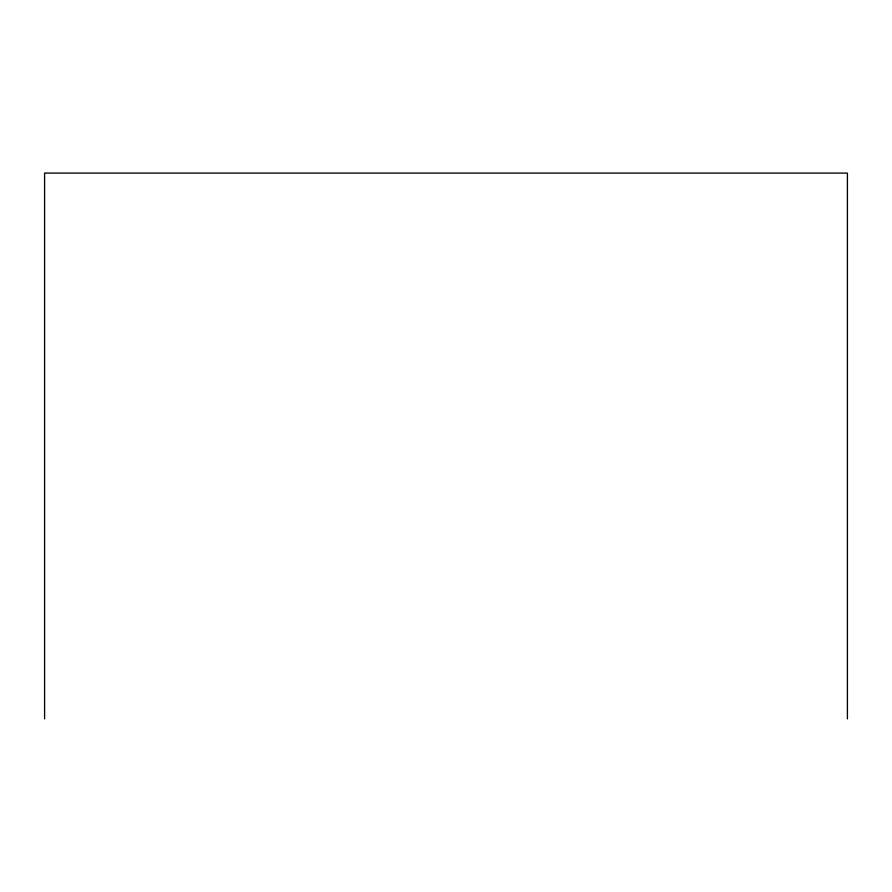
<?xml version="1.0" encoding="UTF-8"?>
<svg xmlns="http://www.w3.org/2000/svg" width="892" height="892" viewBox="0 0 892 892"><rect width="100%" height="100%" fill="white"/><g stroke="black" fill="none" stroke-linecap="round" stroke-linejoin="round"><path stroke-width="1.34" d="M847.4 718.907L847.4 173.093L44.6 173.093L44.6 718.907"/></g></svg>
